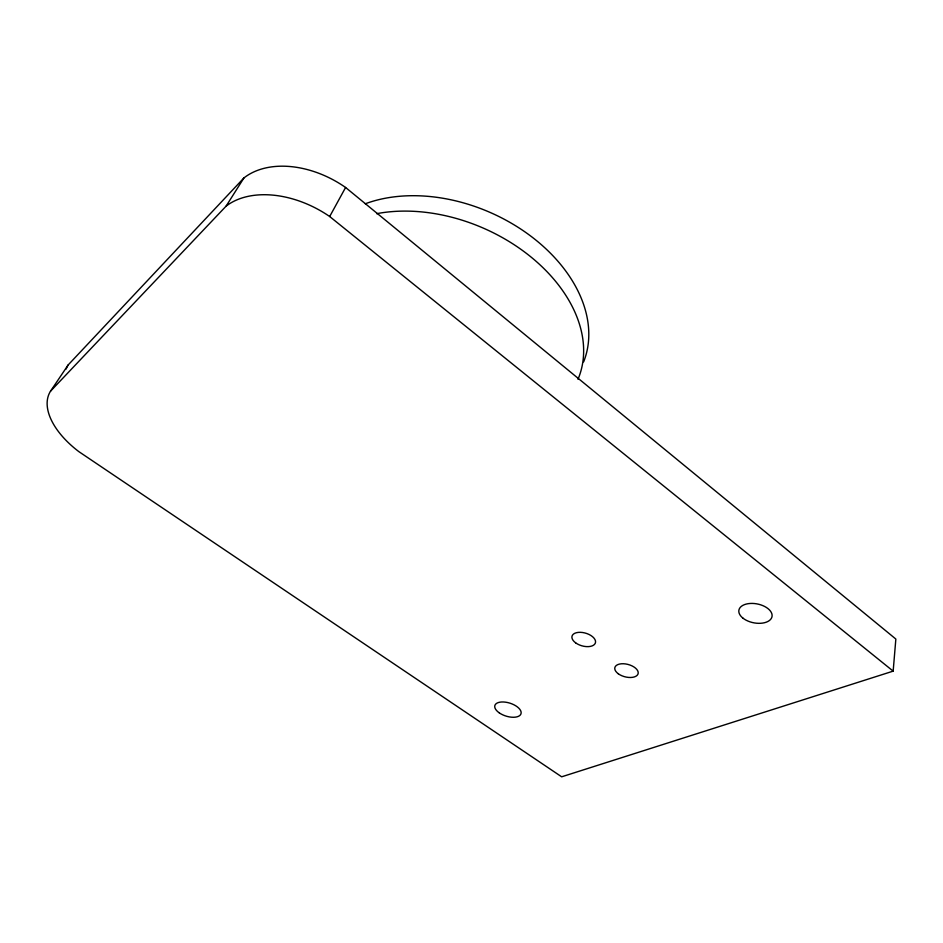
<?xml version="1.0" encoding="UTF-8"?>
<svg xmlns="http://www.w3.org/2000/svg" width="943" height="943" viewBox="0 0 943 943"><rect width="100%" height="100%" fill="white"/><g stroke="black" fill="none" stroke-linecap="round" stroke-linejoin="round"><path stroke-width="1.41" d="M893.162 671.133L895.85 639.048L345.598 187.48A85.931 59.232 30.7 0 0 243.942 177.932L68.179 364.929L50.521 391.192A72.776 39.158 29.1 0 0 78.858 451.638L561.663 776.808L893.162 671.133L329.685 216.525A87.793 58.938 30.1 0 0 226.072 206.175L50.521 391.192M329.685 216.525L345.598 187.48M226.072 206.175L243.942 177.932M66.163 369.008A71.479 39.677 29.5 0 1 68.179 364.929M376.658 213.684A147.155 101.479 23.6 0 1 531.746 257.616A147.155 101.479 23.6 0 1 577.988 379.31M365.33 203.759A145.528 101.773 23.7 0 1 527.927 234.005A145.528 101.773 23.7 0 1 583.634 361.876M742.919 618.125A16.868 9.595 11.1 0 0 771.221 618.584A16.868 9.595 11.1 0 0 752.231 603.414A16.868 9.595 11.1 0 0 742.919 618.125M499.319 712.896A13.685 6.742 17.6 0 0 520.925 713.969A13.685 6.742 17.6 0 0 503.609 701.993A13.685 6.742 17.6 0 0 499.319 712.896M618.219 673.715A12.035 6.377 14.8 0 0 637.845 674.386A12.035 6.377 14.8 0 0 623.37 663.742A12.035 6.377 14.8 0 0 618.219 673.715M575.619 642.831A12.176 6.601 15.9 0 0 595.257 643.303A12.176 6.601 15.9 0 0 580.322 632.317A12.176 6.601 15.9 0 0 575.619 642.831"/></g></svg>
